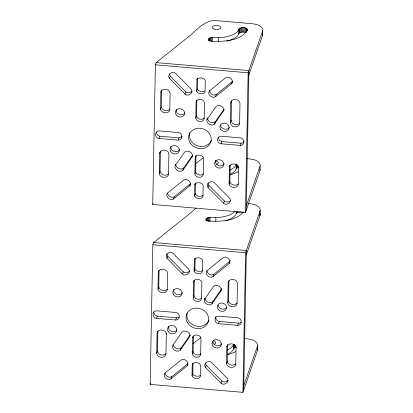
<?xml version="1.0" encoding="UTF-8"?>
<svg xmlns="http://www.w3.org/2000/svg" width="413" height="413" viewBox="0 0 413 413"><rect width="100%" height="100%" fill="white"/><g stroke="black" fill="none" stroke-linecap="round" stroke-linejoin="round"><path stroke-width="0.62" d="M152.722 204.466L155.396 64.831L156.171 62.611L191.002 34.769C198.493 28.074 206.552 18.921 217.703 20.758L252.642 23.753C256.427 24.357 261.563 25.301 262.838 29.519L262.591 31.109L248.146 72.786L245.472 212.427L152.722 204.466L153.109 203.356M257.604 349.078L257.356 350.673L242.916 392.35L150.162 384.395L152.836 244.759L153.61 242.539L188.447 214.698L196.092 208.09M159.268 173.274L159.65 153.383C160.203 148.329 168.824 149.356 168.896 154.178L168.514 174.069C167.967 179.128 159.346 178.101 159.268 173.274L160.043 171.054L160.425 151.163L159.65 153.383M160.543 109.182L160.869 92.176C161.777 87.809 169.65 88.738 170.115 92.971L169.789 109.977C168.881 114.349 161.008 113.415 160.543 109.182L161.318 106.962L161.643 89.957M156.713 353.203L157.095 333.312C157.642 328.252 166.263 329.28 166.341 334.107L165.959 353.993C165.406 359.052 156.785 358.025 156.713 353.203L157.487 350.983L157.864 331.092L157.095 333.312M157.988 289.11L158.313 272.105C159.222 267.732 167.095 268.667 167.559 272.9L167.234 289.9C166.325 294.273 158.453 293.344 157.988 289.11L158.757 286.89L159.072 270.515M195.777 118.154L196.087 102.026C196.81 97.896 204.12 98.764 204.435 102.744L204.125 118.872C203.403 123.002 196.087 122.134 195.777 118.154L196.552 115.934L196.862 99.807M194.895 173.899L195.204 157.771C195.922 153.641 203.237 154.508 203.547 158.489L203.237 174.616C202.52 178.746 195.204 177.879 194.895 173.899L195.669 171.679L195.979 155.551M194.606 195.984L194.822 184.534C196.185 181.555 202.148 182.247 203.17 185.251L202.948 196.702C201.585 199.675 195.623 198.989 194.606 195.984L195.375 193.764L195.586 182.949M196.686 91.201L196.903 79.75C198.266 76.772 204.234 77.463 205.251 80.463L205.029 91.918C203.671 94.892 197.703 94.205 196.686 91.201L197.46 88.981L197.667 78.165M193.222 298.083L193.532 281.955C194.249 277.82 201.565 278.687 201.874 282.668L201.565 298.795C200.847 302.93 193.532 302.063 193.222 298.083L193.996 295.863L194.291 280.375M192.334 353.827L192.644 337.7C193.367 333.565 200.677 334.432 200.992 338.412L200.682 354.54C199.959 358.675 192.649 357.808 192.334 353.827L193.108 351.608L193.408 336.12M192.045 375.913L192.267 364.457C193.625 361.483 199.593 362.17 200.61 365.175L200.388 376.625C199.03 379.604 193.062 378.912 192.045 375.913L192.819 373.693L193.016 363.512M194.125 271.124L194.347 259.674C195.71 256.7 201.673 257.387 202.69 260.391L202.473 271.842C201.11 274.821 195.148 274.129 194.125 271.124L194.9 268.904L195.106 258.089M208.534 40.5C208.348 35.647 215.968 38.156 218.456 37.655A22.932 10.346 1.1 0 0 238.833 29.354C240.619 26.649 247.754 26.68 247.377 30.799M208.73 40.02L208.756 38.745M209.148 40.861L209.2 38.311M205.973 220.423C205.788 215.576 213.407 218.079 215.896 217.579A22.932 10.346 1.1 0 0 234.538 211.838M206.159 220.583L206.195 218.673M209.794 41.135L209.856 37.944M206.593 220.79L206.639 218.234M210.62 40.866L210.682 37.676M207.233 221.063L207.295 217.868M208.049 221.43L208.121 217.605M211.549 41.352L211.621 37.521M208.988 221.28L209.066 217.45M212.54 41.326L212.612 37.495M209.98 221.249L210.052 217.419M218.384 41.481L218.456 37.655M215.823 221.409L215.896 217.579M229.081 183.8L229.406 166.795C230.315 162.423 238.182 163.352 238.652 167.585L238.327 184.59C237.418 188.963 229.545 188.029 229.081 183.8L229.85 181.575L230.165 165.205M230.356 122.718L230.738 102.827C231.285 97.773 239.907 98.8 239.984 103.622L239.602 123.513C239.05 128.567 230.428 127.54 230.356 122.718L231.13 120.498L231.512 100.607L230.738 102.827M226.52 363.724L226.845 346.719C227.754 342.351 235.627 343.28 236.091 347.514L235.766 364.519C234.858 368.886 226.985 367.957 226.52 363.724L227.295 361.504L227.62 344.499L226.845 346.719M227.795 302.646L228.177 282.755C228.73 277.696 237.351 278.723 237.423 283.545L237.041 303.436C236.494 308.496 227.873 307.468 227.795 302.646L228.57 300.427L228.952 280.535L228.177 282.755M229.752 174.523A22.932 10.346 1.1 0 0 236.159 168.989L236.241 164.524L236.582 163.987M226.634 41.145A22.932 10.346 1.1 0 0 238.745 33.82L238.833 29.354M236.159 168.989L236.494 168.452L236.566 164.622M238.745 33.82L239.086 33.288L239.168 28.817M227.718 354.209A22.932 10.346 1.1 0 0 233.598 348.918L233.686 344.447A22.932 10.346 1.1 0 1 227.279 349.976M226.923 220.33A22.932 10.346 1.1 0 0 236.19 213.748L236.236 211.193M236.494 168.452L237.098 167.977L237.16 164.787M239.086 33.288L239.685 32.813L239.772 28.342M233.598 348.918L233.934 348.381L234.011 344.55M236.19 213.748L236.561 211.296M233.934 348.381L234.538 347.906L234.599 344.716M236.525 213.211L237.129 212.736L237.155 211.461M237.098 167.977L237.929 167.601L237.965 165.685M239.685 32.813L240.516 32.431L240.603 27.96M234.538 347.906L235.369 347.524L235.405 345.609M240.516 32.431L241.517 32.168L241.6 27.702M241.517 32.168L242.617 32.044L242.705 27.578M245.864 28.069L245.776 32.534L243.747 32.069L243.83 27.599M244.821 32.235L244.909 27.769M246.556 32.307L246.628 28.482M247.113 30.892L247.15 28.977M245.472 212.427L246.246 210.202L248.92 70.566L156.171 62.611M242.916 392.35L245.59 252.715L260.03 211.038L260.278 209.443C258.646 204.631 252.555 203.95 248.177 203.516M243.685 390.13L246.36 250.495L153.61 242.539M246.876 158.649C251.6 159.093 258.373 159.449 260.247 164.684L259.916 170.745L246.246 210.202M262.622 30.872L262.503 35.58L248.832 75.037M257.475 345.965L257.356 350.673L257.691 344.612C255.817 339.378 249.044 339.021 244.315 338.572M260.03 211.038L259.947 215.503L246.277 254.96M260.066 210.8L259.947 215.503L260.195 213.913M247.397 29.524L247.351 30.082C242.033 39.442 229.68 40.562 220.015 41.419C216.515 40.51 211.384 42.782 208.622 39.71L208.56 39.225M262.539 35.342L262.751 33.985M260.035 166.041L246.329 205.736M259.947 170.507L260.164 169.154M215.844 316.435C215.194 318.702 216.892 321.273 219.257 321.479L238.461 323.126L239.401 323.08L241.047 322.243M243.773 385.659L257.444 346.202M160.869 92.176L161.452 90.514M169.5 78.382C166.449 74.867 172.675 70.38 175.623 73.457L191.162 89.162C194.218 92.672 187.987 97.163 185.039 94.081L169.5 78.382L170.275 76.157L169.48 74.614L169.464 73.721M159.046 138.453L178.246 140.1C183.057 140.503 182.944 132.728 178.39 132.563L159.191 130.916C154.379 130.518 154.493 138.288 159.046 138.453L159.821 136.233L179.02 137.88L180.842 137.534L182.195 136.264M185.039 94.081L185.814 91.862L170.275 76.157M196.903 79.75L197.486 78.083M178.246 140.1L179.02 137.88M196.087 102.026L196.671 100.364M175.277 165.52L184.596 152.144C187.368 149.129 193.965 152.924 192.21 156.816L182.897 170.187C179.624 173.537 172.665 168.535 175.664 164.405M182.897 170.187L183.666 167.967L192.623 155.112M173.543 198.978L174.317 196.758L190.403 183.77L189.629 185.989L173.543 198.978C170.228 201.368 164.596 196.258 167.632 193.026L183.718 180.037C187.032 177.647 192.664 182.763 189.629 185.989M192.21 156.816L192.597 155.706M207.104 119.419L216.149 106.435C218.838 103.508 225.24 107.194 223.536 110.973L214.497 123.952C210.986 127.359 204.27 121.856 207.687 117.751M215.519 96.709L216.293 94.489L232.38 81.5L231.605 83.72L215.519 96.709C212.205 99.099 206.572 93.988 209.603 90.757L225.694 77.768C229.008 75.378 234.641 80.494 231.605 83.72M195.204 157.771L195.783 156.109M158.313 272.105L158.7 270.995M166.945 258.306C163.889 254.795 170.12 250.304 173.068 253.386L188.602 269.085C191.658 272.595 185.427 277.087 182.479 274.005L166.945 258.306L167.714 256.086L166.919 254.542L166.904 253.644M214.497 123.952L215.271 121.732L223.949 109.269M194.822 184.534L195.21 183.424M223.536 110.973L224.12 109.306M156.486 318.382L175.69 320.029C180.496 320.426 180.388 312.656 175.835 312.491L156.63 310.844C151.824 310.442 151.932 318.216 156.486 318.382L157.26 316.162L176.459 317.809L177.404 317.757L179.046 316.926M221.043 143.77L240.242 145.417C245.054 145.82 244.94 138.045 240.387 137.88L221.187 136.233C216.381 135.836 216.489 143.61 221.043 143.77L221.817 141.551L241.016 143.197L242.839 142.852L244.197 141.587M208.075 187.559C205.018 184.048 211.249 179.557 214.197 182.639L229.736 198.338C232.787 201.849 226.561 206.34 223.614 203.258L208.075 187.559L208.849 185.339L208.049 183.79L208.038 182.897M182.479 274.005L183.253 271.785L167.714 256.086M166.341 334.107L166.728 332.992M150.162 384.395L150.549 383.285M194.347 259.674L194.735 258.564M175.69 320.029L176.459 317.809M229.406 166.795L229.984 165.128M240.242 145.417L241.016 143.197M193.532 281.955L194.11 280.288M223.614 203.258L224.388 201.038L208.849 185.339M180.336 350.116L189.65 336.74C191.405 332.847 184.812 329.053 182.035 332.067L172.722 345.444C170.967 349.336 177.564 353.13 180.336 350.116L181.111 347.896L190.068 335.036M170.987 378.907L171.756 376.687L187.848 363.698L187.074 365.918L170.987 378.907C167.673 381.297 162.041 376.181 165.071 372.954L181.157 359.966C184.472 357.575 190.104 362.686 187.074 365.918M189.65 336.74L190.233 335.077M204.549 299.342L213.588 286.364C216.283 283.437 222.684 287.118 220.981 290.897L211.941 303.875C208.746 307.133 201.988 302.244 204.936 298.232M212.963 276.638L229.05 263.649C232.08 260.417 226.448 255.306 223.134 257.697L207.047 270.685C204.012 273.912 209.649 279.028 212.963 276.638L213.733 274.418L230.366 260.81M192.644 337.7L193.227 336.032M211.941 303.875L212.71 301.655L221.755 288.677M192.267 364.457L192.654 363.347M229.05 263.649L229.819 261.429M220.981 290.897L221.559 289.234M218.487 323.699L237.687 325.346C242.493 325.743 242.385 317.974 237.831 317.809L218.632 316.162C213.82 315.759 213.934 323.534 218.487 323.699L219.257 321.479M205.519 367.482C202.463 363.972 208.689 359.486 211.637 362.562L227.176 378.267C230.232 381.777 224.001 386.263 221.053 383.187L205.519 367.482L206.288 365.262L205.493 363.719L205.478 362.826M237.687 325.346L238.461 323.126M221.053 383.187L221.827 380.967L206.288 365.262M243.484 212.014C235.25 221.353 220.95 221.487 209.365 221.136C208.162 221.027 206.712 220.774 206.061 219.633L205.999 219.148M191.999 91.113C190.579 92.935 187.574 93.524 185.814 91.862M230.573 200.29C229.153 202.112 226.148 202.7 224.388 201.038M189.438 271.036C188.018 272.859 185.019 273.447 183.253 271.785M228.012 380.213C226.592 382.04 223.593 382.624 221.827 380.967M215.271 121.732C212.819 124.236 208.09 121.897 207.522 118.727M183.666 167.967C181.142 170.554 176.268 168.137 175.68 164.875M212.71 301.655C210.258 304.164 205.529 301.82 204.962 298.651M181.111 347.896C178.581 350.477 173.708 348.066 173.124 344.798M168.633 173.677C166.171 176.656 160.229 175.06 160.043 171.054M239.721 123.12C237.258 126.099 231.311 124.504 231.13 120.498M166.078 353.6C163.615 356.584 157.668 354.984 157.487 350.983M237.16 303.044C234.698 306.028 228.756 304.427 228.57 300.427M204.306 118.128C202.06 120.446 196.934 119.372 196.552 115.934M203.423 173.873C201.177 176.191 196.051 175.117 195.669 171.679M201.75 298.052C199.5 300.37 194.378 299.296 193.996 295.863M200.868 353.796C198.617 356.114 193.496 355.041 193.108 351.608M169.913 109.311C167.41 111.701 161.855 110.679 161.318 106.962M238.446 183.924C235.942 186.315 230.387 185.292 229.85 181.575M167.353 289.234C164.849 291.63 159.294 290.602 158.757 286.89M235.89 363.848C233.381 366.243 227.826 365.216 227.295 361.504M195.571 163.718L203.248 157.807M193.016 343.647L200.687 337.731M203.144 195.514C200.806 196.908 196.397 196.629 195.375 193.764M202.664 270.654C200.326 272.048 195.922 271.769 194.9 268.904M200.584 375.438C198.245 376.837 193.836 376.553 192.819 373.693M216.293 94.489C213.619 96.239 209.835 93.787 209.479 90.829M174.317 196.758C171.643 198.508 167.864 196.056 167.502 193.098M213.733 274.418C211.064 276.168 207.28 273.716 206.918 270.758M171.756 376.687C169.087 378.437 165.303 375.985 164.942 373.027M237.129 212.736L240.061 211.972L243.216 212.463M238.265 171.777L232.4 174.209L230.036 174.756M235.704 351.7L229.845 354.132L227.475 354.679M204.554 91.123C202.225 91.908 198.343 91.681 197.46 88.981M237.929 167.601L238.926 167.337M235.369 347.524L236.37 347.266M242.617 32.044L243.747 32.069M155.396 64.831L248.146 72.786M152.836 244.759L245.59 252.715M221.817 141.551L219.272 140.229L218.26 137.472M159.821 136.233L157.276 134.912L156.264 132.155M157.26 316.162L154.715 314.835L153.703 312.078M182.381 292.709A4.693 4.145 19.2 0 1 176.712 294.397A4.693 4.145 19.2 0 1 173.692 289.374M221.605 343.761A4.693 4.145 19.2 0 1 216.526 345.635A4.693 4.145 19.2 0 1 212.829 341.515M208.839 320.24A11.45 10.108 19.2 0 1 195.024 325.78A11.45 10.108 19.2 0 1 187.115 313.085M226.876 307.148A4.693 4.145 19.2 0 1 221.796 309.022A4.693 4.145 19.2 0 1 218.1 304.902M177.043 329.62A4.693 4.145 19.2 0 1 171.374 331.309A4.693 4.145 19.2 0 1 168.354 326.291M213.165 340.823A4.383 1.977 1.1 0 1 213.975 344.235M226.376 220.49A22.932 10.346 1.1 0 1 225.25 220.795M184.941 112.785A4.693 4.145 19.2 0 1 179.273 114.473A4.693 4.145 19.2 0 1 176.248 109.45M224.166 163.837A4.693 4.145 19.2 0 1 218.498 165.525A4.693 4.145 19.2 0 1 215.472 160.502M211.394 140.312A11.45 10.108 19.2 0 1 197.3 145.758A11.45 10.108 19.2 0 1 189.825 132.656M229.437 127.225A4.693 4.145 19.2 0 1 224.352 129.099A4.693 4.145 19.2 0 1 220.656 124.974M179.598 149.697A4.693 4.145 19.2 0 1 173.935 151.385A4.693 4.145 19.2 0 1 170.91 146.362M215.725 160.894A4.383 1.977 1.1 0 1 216.536 164.312M236.241 164.524A22.932 10.346 1.1 0 1 229.834 170.053M173.589 294.794A4.693 4.145 19.2 0 0 181.606 294.928A4.693 4.145 19.2 0 0 177.187 288.553A4.693 4.145 19.2 0 0 173.589 294.794M187.471 322.651A11.45 10.108 19.2 0 0 207.063 324.329A11.45 10.108 19.2 0 0 197.564 308.165A11.45 10.108 19.2 0 0 187.471 322.651M212.814 345.851A4.693 4.145 19.2 0 0 220.831 345.98A4.693 4.145 19.2 0 0 216.412 339.605A4.693 4.145 19.2 0 0 212.814 345.851M218.085 309.234A4.693 4.145 19.2 0 0 226.102 309.368A4.693 4.145 19.2 0 0 221.683 302.992A4.693 4.145 19.2 0 0 218.085 309.234M168.251 331.711A4.693 4.145 19.2 0 0 176.268 331.84A4.693 4.145 19.2 0 0 171.849 325.465A4.693 4.145 19.2 0 0 168.251 331.711M213.789 29.003A4.383 1.977 1.1 0 0 220.867 27.877A4.383 1.977 1.1 0 0 214.961 25.642A4.383 1.977 1.1 0 0 213.789 29.003M176.144 114.871A4.693 4.145 19.2 0 0 184.167 115.005A4.693 4.145 19.2 0 0 179.748 108.624A4.693 4.145 19.2 0 0 176.144 114.871M190.032 142.728A11.45 10.108 19.2 0 0 209.623 144.405A11.45 10.108 19.2 0 0 200.119 128.242A11.45 10.108 19.2 0 0 190.032 142.728M215.369 165.923A4.693 4.145 19.2 0 0 223.392 166.057A4.693 4.145 19.2 0 0 218.973 159.681A4.693 4.145 19.2 0 0 215.369 165.923M220.64 129.31A4.693 4.145 19.2 0 0 228.663 129.445A4.693 4.145 19.2 0 0 224.244 123.064A4.693 4.145 19.2 0 0 220.64 129.31M170.806 151.783A4.693 4.145 19.2 0 0 178.829 151.917A4.693 4.145 19.2 0 0 174.405 145.541A4.693 4.145 19.2 0 0 170.806 151.783"/></g></svg>
